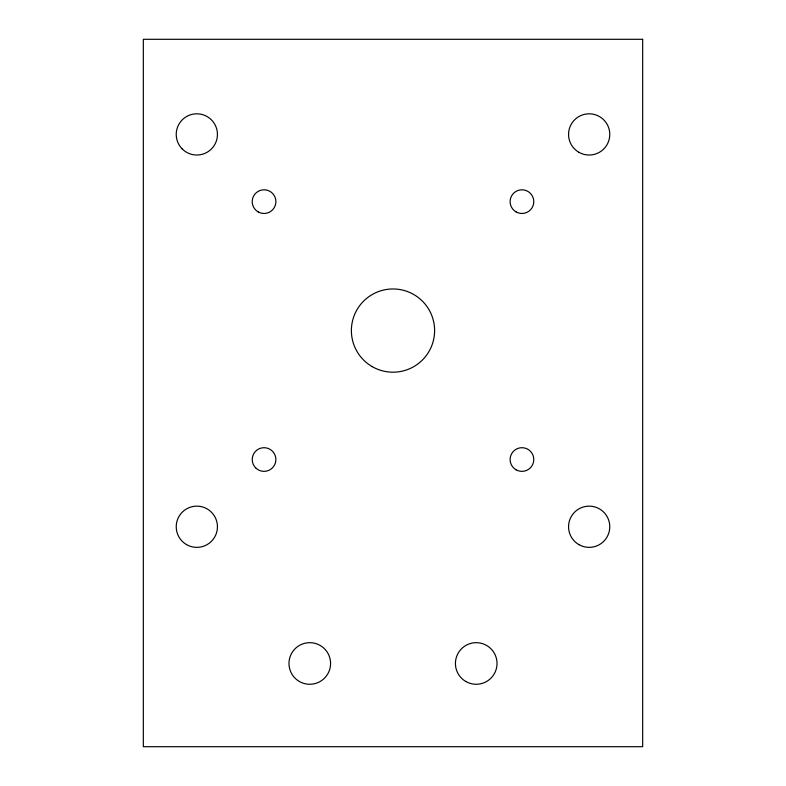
<?xml version="1.0" encoding="UTF-8"?>
<svg xmlns="http://www.w3.org/2000/svg" width="786" height="786" viewBox="0 0 786 786"><rect width="100%" height="100%" fill="white"/><g stroke="black" fill="none" stroke-linecap="round" stroke-linejoin="round"><path stroke-width="1.18" d="M642.673 39.3L143.327 39.3L143.327 746.7L642.673 746.7L642.673 39.3M299.378 681.491A20.809 20.809 0 0 0 330.582 663.472A20.809 20.809 0 0 0 299.378 645.453A20.809 20.809 0 0 0 299.378 681.491M465.823 681.491A20.809 20.809 0 0 0 497.027 663.472A20.809 20.809 0 0 0 465.823 645.453A20.809 20.809 0 0 0 465.823 681.491M578.86 544.6A20.613 20.613 0 0 0 609.779 526.748A20.613 20.613 0 0 0 578.86 508.906A20.613 20.613 0 0 0 578.86 544.6M182.254 148.986A20.613 20.613 0 0 0 216.739 139.751A20.613 20.613 0 0 0 191.499 114.51A20.613 20.613 0 0 0 182.254 148.986M578.86 152.268A20.613 20.613 0 0 0 609.779 134.416A20.613 20.613 0 0 0 578.86 116.564A20.613 20.613 0 0 0 578.86 152.268M516.029 211.886A11.839 11.839 0 0 0 533.782 201.638A11.839 11.839 0 0 0 516.029 191.381A11.839 11.839 0 0 0 516.029 211.886M258.132 211.886A11.839 11.839 0 0 0 275.896 201.638A11.839 11.839 0 0 0 258.132 191.381A11.839 11.839 0 0 0 258.132 211.886M186.528 544.6A20.613 20.613 0 0 0 217.447 526.748A20.613 20.613 0 0 0 186.528 508.906A20.613 20.613 0 0 0 186.528 544.6M255.686 467.896A11.839 11.839 0 0 0 275.483 462.59A11.839 11.839 0 0 0 260.991 448.099A11.839 11.839 0 0 0 255.686 467.896M516.029 469.782A11.839 11.839 0 0 0 533.782 459.525A11.839 11.839 0 0 0 516.029 449.278A11.839 11.839 0 0 0 516.029 469.782M372.191 366.62A41.609 41.609 0 0 0 434.609 330.582A41.609 41.609 0 0 0 372.191 294.544A41.609 41.609 0 0 0 372.191 366.62"/></g></svg>
